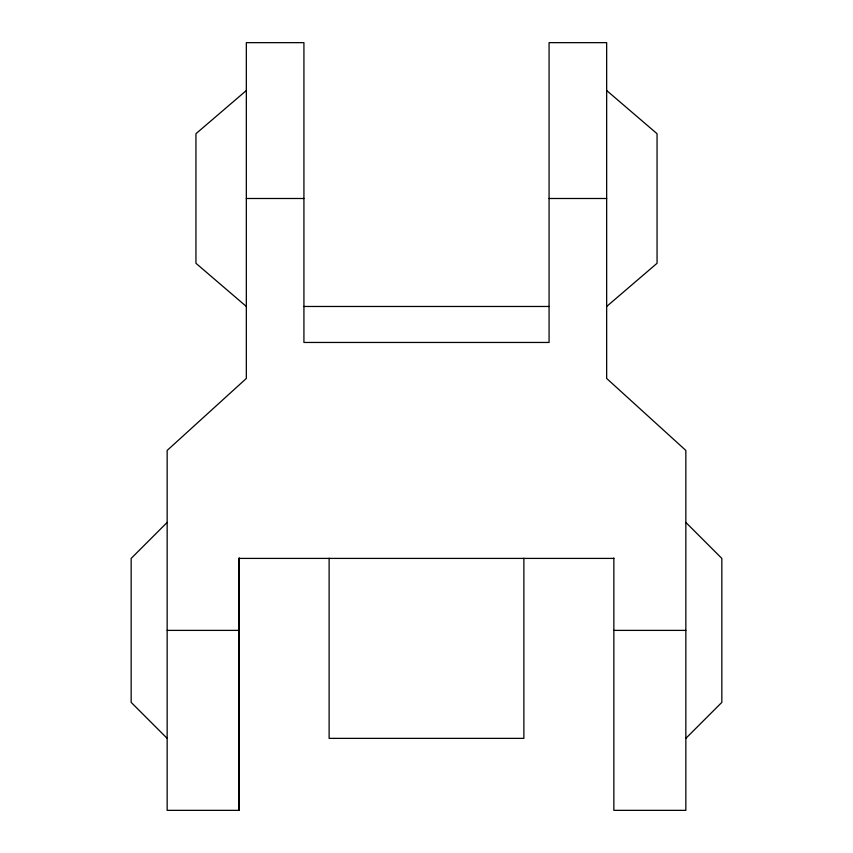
<?xml version="1.0" encoding="UTF-8"?>
<svg xmlns="http://www.w3.org/2000/svg" width="853" height="853" viewBox="0 0 853 853"><rect width="100%" height="100%" fill="white"/><g stroke="black" fill="none" stroke-linecap="round" stroke-linejoin="round"><path stroke-width="1.28" d="M613.861 557.99L613.861 810.35L685.844 810.35L685.844 450.437L606.664 378.455L606.664 42.65L549.076 42.65L549.076 342.458L303.924 342.458L303.924 42.65L246.336 42.65L246.336 378.455L167.156 450.437L167.156 810.35L239.139 810.35L239.139 558.246M329.119 558.193L329.119 738.367L523.881 738.367L523.881 558.193M167.156 522.42L131.159 558.406L131.159 702.371L167.156 738.367M685.844 738.367L721.841 702.371L721.841 558.406L685.844 522.42M246.336 90.525L195.945 133.708L195.945 263.278L246.336 306.472M606.664 306.472L657.055 263.278L657.055 133.708L606.664 90.525M246.336 198.493L303.924 198.493M549.076 198.493L606.664 198.493M303.924 306.472L549.076 306.472M239.139 558.406L613.861 558.406M167.156 630.388L239.139 630.388M613.861 630.388L685.844 630.388M239.139 557.99L239.139 810.35"/></g></svg>
